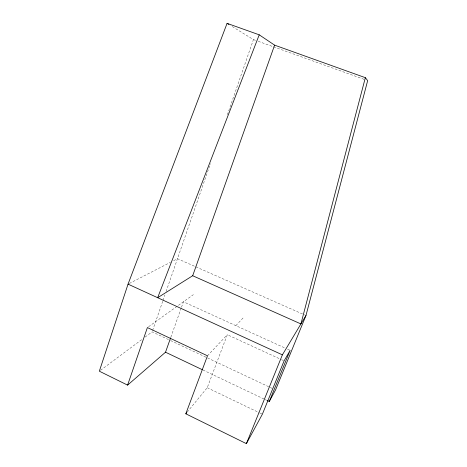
<?xml version="1.0" encoding="UTF-8"?>
<svg xmlns="http://www.w3.org/2000/svg" width="467" height="467" viewBox="0 0 467 467"><rect width="100%" height="100%" fill="white"/><g stroke="black" fill="none" stroke-linecap="round" stroke-linejoin="round"><path stroke-width="0.35" stroke-dasharray="2.33 1.75" d="M152.592 330.496L162.785 301.098M163.018 300.415L164.915 294.946M166.1 291.525L210.424 163.625M227.382 114.701L253.412 39.596L230.751 25.615M170.84 337.215L181.254 307.905M181.494 307.228L183.432 301.775L284.835 347.962M187.174 412.139L207.231 387.715L227.301 334.728L280.801 359.327M207.482 355.801L227.301 334.728M235.847 325.645L243.634 317.367M100.498 370.331L142.26 339.211M145.161 337.046L152.119 331.862L169.941 340.245M148.576 326.725L193.361 294.665M129.33 283.481L170.408 262.343M173.619 260.697L177.472 258.712L304.647 314.921M253.412 39.596L255.467 40.331M258.198 41.318L364.242 79.396M287.485 349.17L290.13 350.378M281.461 359.631L283.446 360.542M170.601 340.56L269.611 387.149M270.27 387.458L272.255 388.392M202.941 369.998L264.666 399.338M265.326 399.647L266.639 400.272M207.231 387.715L259.086 412.635M259.745 412.951L262.366 414.211"/><path stroke-width="0.7" d="M259.226 34.821L274.608 45.147L365.346 77.674L300.917 323.94L192.684 275.734L157.665 297.707L259.226 34.821L227.079 23.35L128.046 284.14L99.337 371.195L127.596 385.123L165.516 352.206L170.601 337.898M267.293 400.587L269.266 401.521L275.553 389.945L305.973 315.505L367.663 80.628L365.346 77.674M127.596 385.123L147.391 327.571L207.482 355.801L185.808 413.803L246.378 443.65L262.366 414.211L284.105 360.845L290.13 350.378L269.266 401.521M192.684 275.734L274.608 45.147M246.378 443.65L282.383 354.85L305.973 315.505M185.808 413.803L186.718 412.694M128.046 284.14L282.383 354.85M165.516 352.206L202.287 369.689M227.079 23.35L228.918 24.482"/></g></svg>
